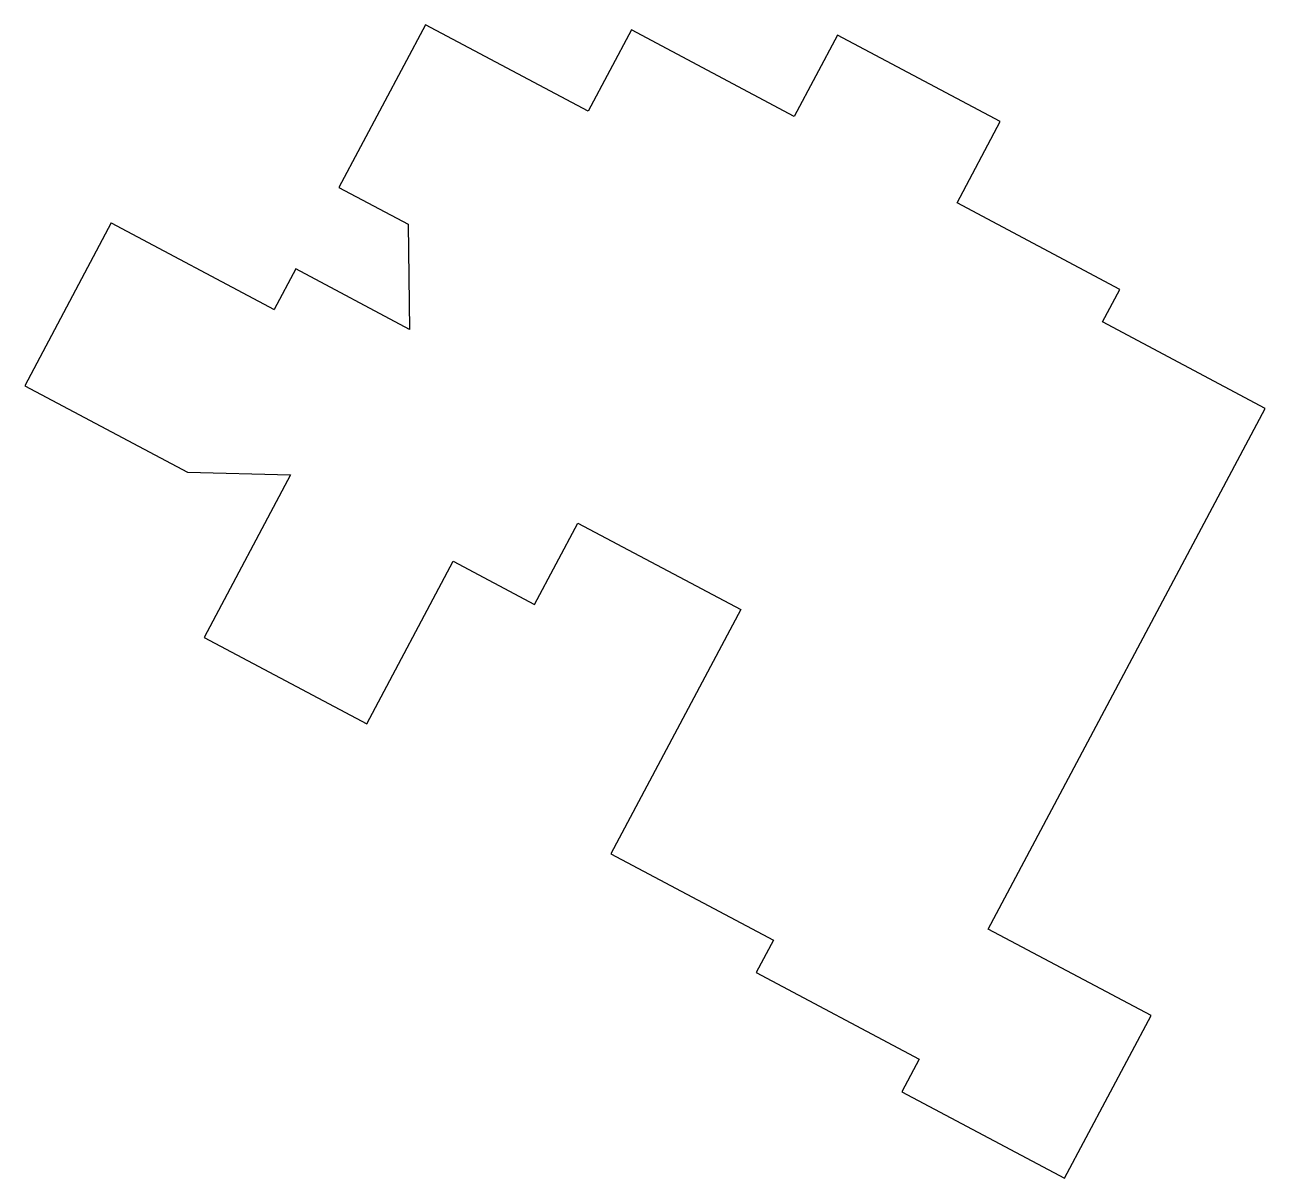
# Model space of a CAD drawing. Header units: millimetres. Extents: x 42 to 170, y -217 to -98.
import ezdxf

# ---------------------------------------------------------------- set-up
doc = ezdxf.new("R2010")
doc.units = ezdxf.units.MM

msp = doc.modelspace()

# ---------------------------------------------------------------- linework, layer by layer
for p, q in [((83.33, -97.82), (74.41, -114.6)), ((100.11, -106.74), (83.33, -97.82)), ((104.57, -98.35), (100.11, -106.74)), ((121.34, -107.27), (104.57, -98.35)), ((125.8, -98.89), (121.34, -107.27)), ((142.58, -107.81), (125.8, -98.89)), ((138.12, -116.19), (142.58, -107.81)), ((74.41, -114.6), (81.54, -118.39)), ((154.89, -125.11), (138.12, -116.19)), ((50.94, -118.26), (42.02, -135.04)), ((50.94, -118.26), (67.72, -127.18)), ((81.54, -118.39), (81.69, -129.23)), ((69.95, -122.99), (67.72, -127.18)), ((81.69, -129.23), (69.95, -122.99)), ((153.11, -128.47), (154.89, -125.11)), ((169.89, -137.39), (153.11, -128.47)), ((42.02, -135.04), (58.8, -143.96)), ((141.34, -191.07), (169.89, -137.39)), ((58.8, -143.96), (69.42, -144.22)), ((69.42, -144.22), (60.5, -161)), ((94.58, -157.6), (99.04, -149.21)), ((99.04, -149.21), (115.82, -158.13)), ((77.27, -169.92), (86.19, -153.14)), ((86.19, -153.14), (94.58, -157.6)), ((115.82, -158.13), (102.44, -183.3)), ((60.5, -161), (77.27, -169.92)), ((102.44, -183.3), (119.21, -192.22)), ((158.12, -199.99), (141.34, -191.07)), ((119.21, -192.22), (117.43, -195.57)), ((117.43, -195.57), (134.21, -204.49)), ((149.2, -216.77), (158.12, -199.99)), ((134.21, -204.49), (132.42, -207.85)), ((132.42, -207.85), (149.2, -216.77))]:
    msp.add_line(p, q)

doc.saveas('drawing.dxf')
